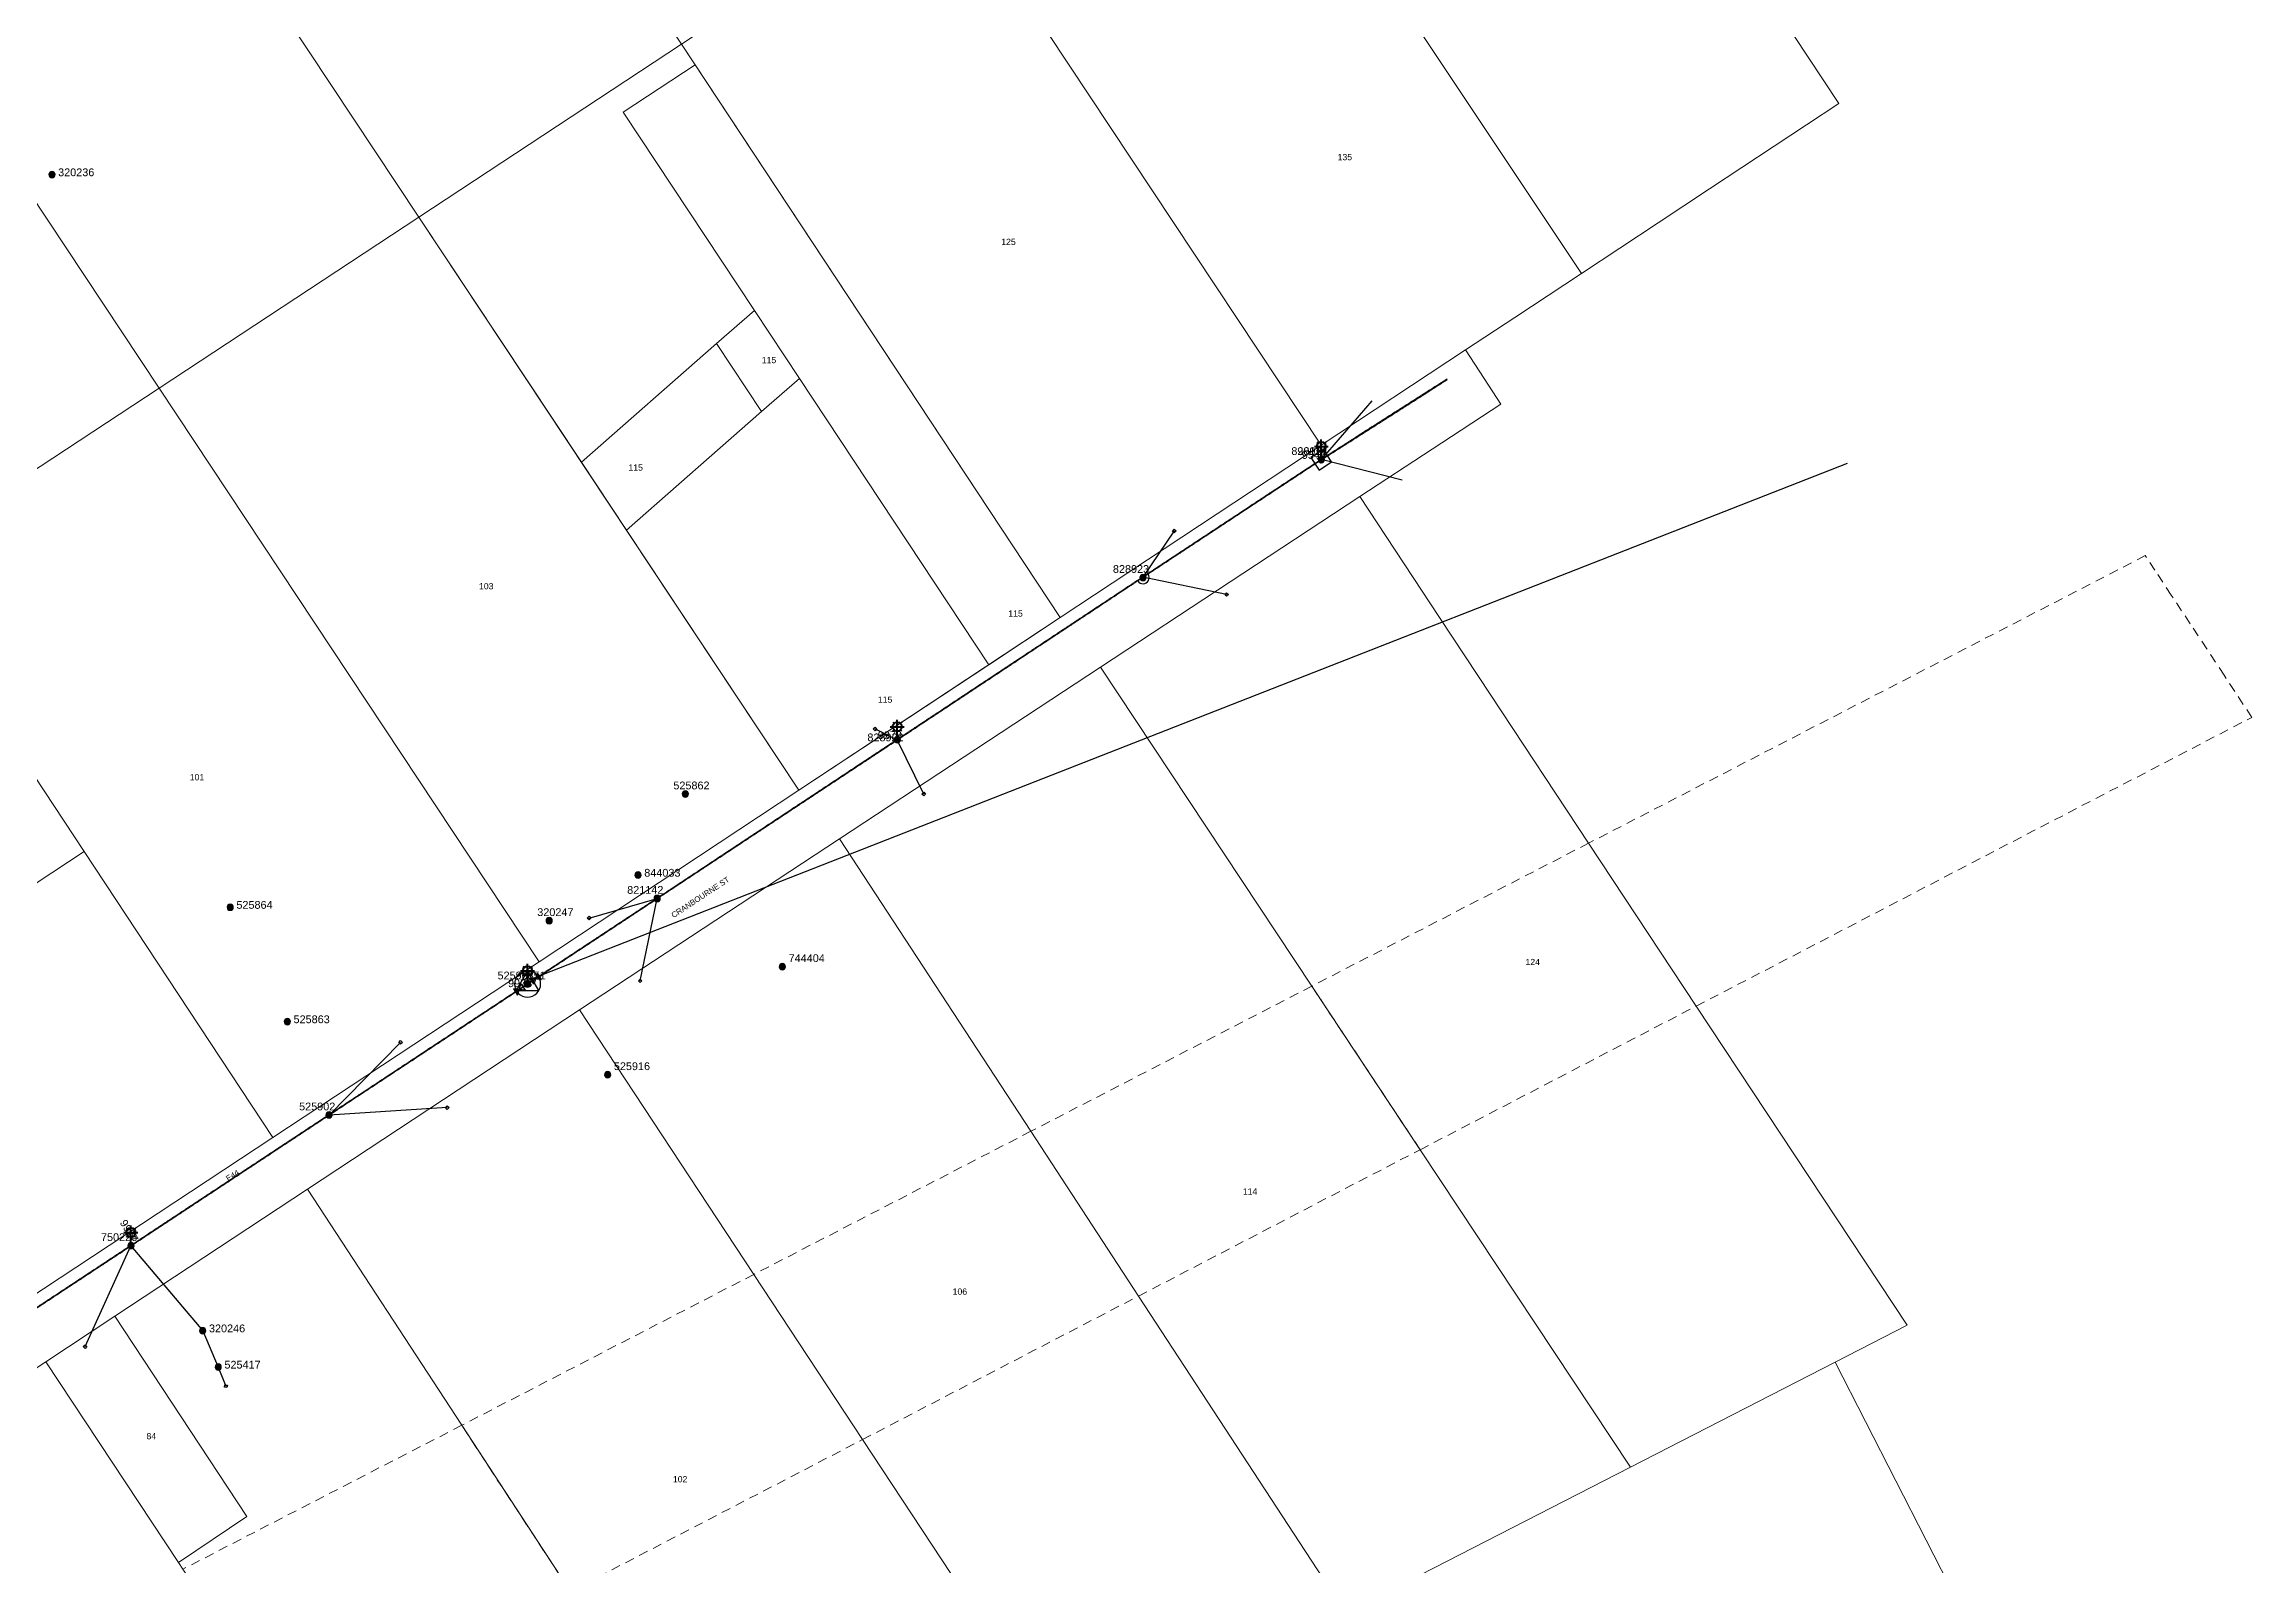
# Model space of a CAD drawing. Header units: metres. Extents: x 302064 to 304096, y 6268242 to 6271990.
# Drawn here: x 303385 to 304096, y 6270792 to 6271282 of the extents above; entities that cross this region are included whole.
import ezdxf
from ezdxf.enums import TextEntityAlignment as Align

# ---------------------------------------------------------------- set-up
doc = ezdxf.new("R2010")
doc.units = ezdxf.units.M
doc.linetypes.add('Cable Exist OH', pattern=[1, 1, 0])
doc.linetypes.add('Dash', pattern=[5, 3, -2])
doc.layers.get('0').update_dxf_attribs({"color": 6})
for name, color, linetype in [('_User_LV_Exist', 7, 'Continuous'), ('Equip_LV_EXT', 7, 'Continuous'), ('Equip_SP_HV_EXT', 7, 'Continuous'), ('Equip_SP_SL_EXT', 7, 'Continuous'), ('Mains_HV_EXT', 1, 'Continuous'), ('Mains_LV_EXT', 5, 'Continuous'), ('Services_SP_EXT', 7, 'Continuous'), ('Sub_SP_TR_HV_LV_EXT', 7, 'Continuous'), ('SupportsOH_SP_TR_HV_LV_SL_EXT', 7, 'Continuous')]:
    doc.layers.add(name, color=color, linetype=linetype)
for name, color, linetype, lineweight in [('Cadastre Easements_SP_EXT', 9, 'Continuous', 5), ('Cadastre Land Parcels_SP_EXT', 7, 'Continuous', 5), ('Cadastre Roads_SP_EXT', 9, 'Continuous', 5)]:
    doc.layers.add(name, color=color, linetype=linetype, lineweight=lineweight)
doc.styles.add('iecARIAL', font='arial.ttf', dxfattribs={"height": 2})
doc.styles.add('POLE_LABEL', font='arial.ttf')
doc.styles.get("Standard").update_dxf_attribs({"font": 'arial.ttf'})

# ---------------------------------------------------------------- blocks, each defined once
blk = doc.blocks.new('SUB_POLE_EXT')
blk.add_wipeout([(0, 4.22), (0.42, 4.2), (0.83, 4.14), (1.21, 4.05), (1.62, 3.9), (1.99, 3.72), (2.35, 3.51), (2.68, 3.26), (2.99, 2.99), (3.28, 2.66), (3.52, 2.34), (3.76, 1.92), (3.9, 1.62), (4.04, 1.23), (4.18, 0.63), (4.22, 0), (4.18, -0.61), (4.06, -1.15), (3.9, -1.62), (3.58, -2.24), (3.22, -2.73), (2.97, -3.01), (2.68, -3.26), (2.36, -3.5), (2, -3.72), (1.64, -3.89), (1.25, -4.03), (0.82, -4.14), (0.42, -4.2), (0, -4.22), (-0.41, -4.2), (-0.8, -4.15), (-1.21, -4.05), (-1.62, -3.9), (-1.99, -3.73), (-2.35, -3.51), (-2.68, -3.26), (-2.96, -3.02), (-3.23, -2.72), (-3.51, -2.35), (-3.71, -2.01), (-3.91, -1.6), (-4.05, -1.21), (-4.16, -0.76), (-4.22, -0.14), (-4.21, 0.39), (-4.14, 0.83), (-4.03, 1.27), (-3.9, 1.63), (-3.71, 2.02), (-3.5, 2.37), (-3.28, 2.67), (-2.99, 2.99), (-2.68, 3.27), (-2.33, 3.52), (-1.98, 3.73), (-1.63, 3.9), (-1.2, 4.05), (-0.78, 4.15), (-0.4, 4.21)])
blk.add_line((2.16, 0.48), (2.16, 0.48, 0))
blk.add_lwpolyline([(-4.22, 0, 1), (4.22, 0, 1)], format="xyb", close=True)
blk.add_lwpolyline([(2.14, 0.52), (0, 4.22), (-3.66, -2.11), (3.66, -2.11)], close=True)
for tag, height, flags, p in [('STREET_CODE', 0.2, 9, (1.5, 0)), ('ASSET_NUM', 2.5, 8, (2, 2)), ('CONSTRUCTED_VOLTAGE', 0.2, 9, (1.5, -0.2)), ('OPERATING_VOLTAGE', 0.2, 9, (1.5, -0.6)), ('OPERATED_BY', 0.2, 9, (1.5, -0.8)), ('ORIENTATION', 0.2, 9, (1.5, -1.2)), ('OWNED_BY', 0.2, 9, (1.5, -1.4)), ('SECONDARY_VOLTAGE', 0.2, 9, (1.5, -1.6)), ('STATE', 0.2, 9, (1.5, -1.8)), ('SUBSTATION_TYPE', 0.2, 9, (1.5, -2)), ('STREETNAME', 0.2, 9, (1.5, -2.8)), ('SUBURB', 0.2, 9, (1.5, -3)), ('Z', 0.2, 1, (1.5, -3.4)), ('NO_PHASES', 0.2, 9, (1.5, -0.4)), ('MAINTAINED_BY', 0.2, 9, (1.5, -1)), ('USAGE', 0.2, 9, (1.5, -2.2)), ('LEGEND', 0.2, 9, (1.5, -2.4)), ('LOCATION', 0.2, 9, (1.5, -2.6)), ('NOTES', 0.2, 9, (1.5, -3.2))]:
    blk.add_attdef(tag, text='', height=height, dxfattribs=dict(flags=flags)).set_placement(p, align=Align.MIDDLE_LEFT)
blk = doc.blocks.new('LV_OH_LINKS_DISTFUSE_EXT')
for p, q in [((0, 0), (0.96, 0)), ((3.84, 0), (4.8, 0))]:
    blk.add_line(p, q)
blk.add_lwpolyline([(3.84, -1.2), (3.84, 1.2), (0.96, -1.2), (0.96, 1.2)], close=True)
at = {"flags": 9}
for tag, p in [('ACTUAL_STATUS', (0, 0)), ('CONSTRUCTED_VOLTAGE', (0, -0.2)), ('OPERATING_VOLTAGE', (0, -0.6)), ('ORIENTATION', (0, -0.8)), ('OWNED_BY', (0, -1)), ('STATE', (0, -1.2)), ('SWITCH_TYPE', (0, -1.4)), ('NO_PHASES', (0, -0.4)), ('USAGE', (0, -1.6)), ('NOTES', (0, -1.8))]:
    blk.add_attdef(tag, text='', height=0.2, dxfattribs=at).set_placement(p, align=Align.MIDDLE_LEFT)
at = {"flags": 1}
blk.add_attdef('Z', (0, 0), '', height=0.2, dxfattribs=at)
blk = doc.blocks.new('SL_LANTERN_EXT')
at = {"lineweight": 40}
for p, q in [((-2.25, 4.22), (2.25, 4.22)), ((-1.46, 5.68), (-1.06, 5.28)), ((-1.46, 2.76), (-1.06, 3.16)), ((0, 1.97), (0, 6.47)), ((0, 0), (0, 2.72)), ((1.46, 5.68), (1.06, 5.28)), ((1.46, 2.76), (1.06, 3.16))]:
    blk.add_line(p, q, dxfattribs=at)
blk.add_circle((0, 4.22), 1.5, dxfattribs=at)
at = {"style": 'iecARIAL', "flags": 8}
blk.add_attdef('ASSET_NUM', (1.5, 1.5), '', height=2.5, dxfattribs=at)
for tag, p, height, flags in [('OPERATING_VOLTAGE', (0.98, -1.65), 0.2, 9), ('ORIENTATION', (0.98, -1.85), 0.2, 9), ('OWNED_BY', (0.98, -2.05), 0.2, 9), ('STATE', (0.98, -2.25), 0.2, 9), ('CONSTRUCTED_VOLTAGE', (0.98, -0.65), 0.2, 9), ('CONTROL_TYPE', (0.98, -0.85), 0.2, 9), ('LANTERN_PURPOSE', (0.98, -1.05), 0.2, 9), ('LANTERN_TYPE', (0.98, -1.25), 0.2, 9), ('NO_PHASES', (0.98, -1.45), 0.2, 9), ('USAGE', (0.98, -2.45), 0.2, 9), ('CEXIST', (0.98, -2.65), 0.2, 9), ('CNEW', (0.98, -2.85), 0.2, 9), ('CNUMBER', (0.98, -3.05), 0.2, 9), ('CREMOVE', (0.98, -3.25), 0.2, 9), ('CREPLACE', (0.98, -3.45), 0.2, 9), ('LKINGHEIGHT', (0.98, -3.65), 0.2, 9), ('LBRACKET', (0.98, -3.85), 0.2, 9), ('LBRACKETVOCAB', (0.98, -4.05), 0.2, 9), ('LCATEGORY', (0.98, -4.25), 0.2, 9), ('LCHARGE1', (0.98, -4.45), 0.2, 9), ('LCHARGE1PERCENT', (0.98, -4.65), 0.2, 9), ('LCHARGE2', (0.98, -4.85), 0.2, 9), ('LCHARGE2PERCENT', (0.98, -5.05), 0.2, 9), ('LCHARGE3', (0.98, -5.25), 0.2, 9), ('LCHARGE3PERCENT', (0.98, -5.45), 0.2, 9), ('LEXIST', (0.98, -5.65), 0.2, 9), ('LLAMP', (0.98, -5.85), 0.2, 9), ('LLAMPVOCAB', (0.98, -6.05), 0.2, 9), ('LMAST', (0.98, -6.25), 0.2, 9), ('LMASTVOCAB', (0.98, -6.45), 0.2, 9), ('LNEW', (0.98, -6.65), 0.2, 9), ('LANTNUMBER', (0.98, -6.85), 0.2, 9), ('LOUTREACH', (0.98, -7.25), 0.2, 9), ('LNUMBER', (2.18, -3.25), 2.5, 8), ('STREETNAME', (0.98, -9.25), 0.2, 9), ('SUBURB', (0.98, -9.45), 0.2, 1), ('LOUTREACHVOCAB', (0.98, -7.45), 0.2, 9), ('LRATECODE', (0.98, -7.65), 0.2, 9), ('LREMOVE', (0.98, -7.85), 0.2, 9), ('LREPLACE', (0.98, -8.05), 0.2, 9), ('LTYPE', (0.98, -8.25), 0.2, 9), ('LTYPEVOCAB', (0.98, -8.45), 0.2, 9), ('LEGEND', (0.98, -8.65), 0.2, 9), ('LOCATION', (0.98, -8.85), 0.2, 9), ('NOTES', (0.98, -9.05), 0.2, 9)]:
    blk.add_attdef(tag, p, '', height=height, dxfattribs=dict(flags=flags))
blk = doc.blocks.new('CCP_EXT')
blk.add_wipeout([(0, 0.57), (0.57, 0), (0, -0.57), (-0.57, 0)])
blk.add_lwpolyline([(-0.57, 0), (0, 0.57), (0.57, 0), (0, -0.57), (-0.57, 0)])
at = {"flags": 1}
blk.add_attdef('Z', (0, 0), '', height=0.2, dxfattribs=at)
at = {"flags": 9}
for tag, p in [('CCP_TYPE', (0, 0)), ('CONSTRUCTED_VOLTAGE', (0, -0.2)), ('OPERATING_VOLTAGE', (0, -0.6)), ('ORIENTATION', (0, -0.8)), ('OWNED_BY', (0, -1)), ('STATE', (0, -1.8)), ('NO_PHASES', (0, -0.4)), ('USAGE', (0, -1.2)), ('LEGEND', (0, -1.4)), ('LIFE_SUPPORT', (0, -1.6)), ('NOTES', (0, -2))]:
    blk.add_attdef(tag, text='', height=0.2, dxfattribs=at).set_placement(p, align=Align.MIDDLE_LEFT)
blk = doc.blocks.new('POLE_EXT')
blk.add_hatch(color=256).paths.add_polyline_path([(-1, 0, 1), (1, 0, 1)])
blk.add_lwpolyline([(-1, 0, 1), (1, 0, 1)], format="xyb", close=True)
for tag, height, flags, p in [('pNumber', 2.5, 8, (-17.84, 2.07)), ('OWNED_BY', 0.2, 9, (1.35, -0.4)), ('SPECIAL_USE', 0.2, 9, (1.35, -0.8)), ('STATE', 0.2, 9, (1.35, -1)), ('cLV', 0.2, 9, (1.35, -1.4)), ('hDepth', 0.2, 9, (1.35, -1.6)), ('hDia', 0.2, 9, (1.35, -1.8)), ('cHV', 0.2, 9, (1.35, -2)), ('cLinedev', 0.2, 9, (1.35, -3.4)), ('pExisting', 0.2, 9, (1.35, -3.8)), ('pFooting', 0.2, 9, (1.35, -4.4)), ('pNew', 0.2, 9, (1.35, -4.6)), ('pRelocate', 0.2, 9, (1.35, -5)), ('pRemove', 0.2, 9, (1.35, -5.2)), ('pReplace', 0.2, 9, (1.35, -5.4)), ('pStay', 0.2, 9, (1.35, -5.6)), ('pType', 0.2, 9, (1.35, -5.8)), ('cspan', 0.2, 9, (1.35, -6)), ('STREETNAME', 0.2, 9, (1.35, -6.2)), ('SUBURB', 0.2, 9, (1.35, -6.4)), ('OPERATED_BY', 0.2, 9, (1.36, -7.01)), ('PARENT', 0.2, 9, (1.35, -0.6)), ('USAGE', 0.2, 9, (1.35, -1.2)), ('LBRACKET', 0.2, 9, (1.35, -2.2)), ('LExisting', 0.2, 9, (1.35, -2.4)), ('LANTNUMBER', 0.2, 9, (1.35, -2.6)), ('LOther', 0.2, 9, (1.35, -2.8)), ('LRemove', 0.2, 9, (1.35, -3)), ('LEGEND', 0.2, 9, (1.35, -3.2)), ('LOCATION', 0.2, 9, (1.35, -3.6)), ('PFNUMBER', 0.2, 9, (1.35, -4)), ('NEWPFNUMBER', 0.2, 9, (1.35, -4.2)), ('NOTES', 0.2, 9, (1.35, -6.6)), ('MAINTAINED_BY', 0.2, 9, (1.36, -6.81))]:
    blk.add_attdef(tag, text='', height=height, dxfattribs=dict(flags=flags)).set_placement(p, align=Align.MIDDLE_LEFT)
at = {"style": 'POLE_LABEL'}
for tag, height, flags, p in [('STRUCTURE_PLANT_NUMBER', 0.2, 9, (1.35, 0.03)), ('ASSET_NUM', 2.5, 8, (2, 2)), ('STREET_CODE', 0.2, 9, (1.35, -0.2))]:
    blk.add_attdef(tag, text='', height=height, dxfattribs=dict(at, flags=flags)).set_placement(p, align=Align.MIDDLE_LEFT)
at = {"flags": 1}
blk.add_attdef('Z', (1.35, -7.33), '', height=0.2, dxfattribs=at)
blk = doc.blocks.new('HV_LOAD_BREAK_EXT')
blk.add_lwpolyline([(-2.4, -2.4), (2.4, -2.4), (2.4, 2.4), (-2.4, 2.4)], close=True)
at = {"insert": (-1.1, 0.99), "char_height": 2, "width": 2.9628, "attachment_point": 1}
blk.add_mtext('{\\Fisocp|c0;LB}', dxfattribs=at)
for tag, height, flags, p in [('STREET_CODE', 0.2, 9, (1.5, 0)), ('ASSET_NUM', 2.5, 8, (2, 2)), ('ACTUAL_STATUS', 0.2, 9, (1.5, -0.2)), ('CONSTRUCTED_VOLTAGE', 0.2, 9, (1.5, -0.4)), ('OPERATING_VOLTAGE', 0.2, 9, (1.5, -0.8)), ('ORIENTATION', 0.2, 9, (1.5, -1)), ('OWNED_BY', 0.2, 9, (1.5, -1.2)), ('OPERATED_BY', 0.2, 9, (1.5, -1.4)), ('STATE', 0.2, 9, (1.5, -1.8)), ('SWITCH_TYPE', 0.2, 9, (1.5, -2)), ('STREETNAME', 0.2, 9, (1.5, -2.8)), ('SUBURB', 0.2, 9, (1.5, -3)), ('Z', 0.2, 1, (1.5, -3.6)), ('NO_PHASES', 0.2, 9, (1.5, -0.6)), ('MAINTAINED_BY', 0.2, 9, (1.5, -1.6)), ('USAGE', 0.2, 9, (1.5, -2.2)), ('LEGEND', 0.2, 9, (1.5, -2.4)), ('LOCATION', 0.2, 9, (1.5, -2.6)), ('NOTES', 0.2, 9, (1.5, -3.2)), ('LABEL_ALIGNMENT', 0.2, 9, (1.5, -3.4))]:
    blk.add_attdef(tag, text='', height=height, dxfattribs=dict(flags=flags)).set_placement(p, align=Align.MIDDLE_LEFT)

msp = doc.modelspace()

# ---------------------------------------------------------------- linework, layer by layer
at = {"layer": '_User_LV_Exist', "linetype": 'Cable Exist OH'}
for points in [[(303836.5385, 6271174.5065), (303796.0352, 6271148.6444)], [(303738.5497, 6271110.7356), (303659.4234, 6271058.3499)], [(303412.694, 6270895.387), (303476.5, 6270937.511)]]:
    msp.add_lwpolyline(points, dxfattribs=at)
at = {"layer": 'Cadastre Easements_SP_EXT', "linetype": 'Dash'}
for points in [[(303916.776, 6270972.553), (304095.693, 6271065.5801), (304086.769, 6271079.142), (304081.194, 6271087.643), (304075.846, 6271095.7499), (304069.764, 6271104.9449), (304064.4989, 6271112.941), (304061.3901, 6271117.6681), (303882.111, 6271025.041), (303792.9661, 6270978.982), (303827.8561, 6270926.3181), (303916.776, 6270972.553)], [(303554.204, 6270784.0221), (303519.2319, 6270837.5399), (303429.4109, 6270791.192), (303429.863, 6270790.5101), (303463.7699, 6270739.3571), (303554.204, 6270784.0221)]]:
    msp.add_lwpolyline(points, close=True, dxfattribs=at)
at = {"layer": 'Cadastre Land Parcels_SP_EXT', "linetype": 'Continuous'}
for points in [[(303590.013, 6271282.435), (303469.781, 6271464.564), (303385.031, 6271408.289), (303505.398, 6271226.715), (303590.013, 6271282.435)], [(303904.526, 6271224.899), (303921.083, 6271235.835), (303962.724, 6271263.339), (303840.806, 6271447.585), (303757.267, 6271392.574), (303879.767, 6271208.547), (303904.526, 6271224.899)], [(303505.398, 6271226.715), (303385.031, 6271408.289), (303301.62, 6271352.849), (303421.73, 6271171.618), (303505.398, 6271226.715)], [(303842.473, 6271183.931), (303858.304, 6271194.379), (303879.767, 6271208.547), (303757.267, 6271392.574), (303673.83, 6271337.629), (303796.018, 6271153.269), (303842.473, 6271183.931)], [(303421.73, 6271171.618), (303301.62, 6271352.849), (303214.963, 6271298.922), (303272.516, 6271211.95), (303308.791, 6271156.973), (303336.271, 6271115.343), (303421.73, 6271171.618)], [(303796.018, 6271153.269), (303673.83, 6271337.629), (303590.013, 6271282.435), (303711.962, 6271097.704), (303796.018, 6271153.269)], [(303601.2598, 6271185.9595), (303613.4643, 6271196.6754), (303571.2379, 6271260.5048), (303594.4007, 6271275.7878), (303590.013, 6271282.4347), (303505.3979, 6271226.7148), (303557.7413, 6271147.7555), (303601.2598, 6271185.9595)], [(303711.9617, 6271097.7042), (303594.4007, 6271275.7878), (303571.2379, 6271260.5048), (303613.4643, 6271196.6754), (303627.946, 6271174.7834), (303688.9827, 6271082.5158), (303711.9617, 6271097.7042)], [(303627.946, 6271174.7834), (303613.4643, 6271196.6754), (303601.2598, 6271185.9595), (303615.7421, 6271164.0694), (303627.946, 6271174.7834)], [(303615.7421, 6271164.0694), (303601.2598, 6271185.9595), (303557.7413, 6271147.7555), (303572.2452, 6271125.8768), (303615.7421, 6271164.0694)], [(303688.9827, 6271082.5158), (303627.946, 6271174.7834), (303615.7421, 6271164.0694), (303572.2452, 6271125.8768), (303627.799, 6271042.0741), (303688.9827, 6271082.5158)], [(303961.56, 6270857.9), (303984.661, 6270869.768), (303916.776, 6270972.553), (303882.111, 6271025.041), (303850.609, 6271072.735), (303834.128, 6271097.72), (303808.452, 6271136.668), (303724.893, 6271081.733), (303792.966, 6270978.982), (303827.856, 6270926.318), (303895.621, 6270824.029), (303961.56, 6270857.9)], [(303397.629, 6271022.359), (303336.271, 6271115.343), (303170.669, 6271005.366), (303181.722, 6270989.059), (303232.822, 6270913.667), (303397.629, 6271022.359)], [(303811.005, 6270780.664), (303895.621, 6270824.029), (303827.856, 6270926.318), (303792.966, 6270978.982), (303724.893, 6271081.733), (303640.846, 6271026.484), (303702.487, 6270932.231), (303737.185, 6270879.172), (303803.979, 6270777.035), (303811.005, 6270780.664)], [(303803.979, 6270777.035), (303737.185, 6270879.172), (303702.487, 6270932.231), (303640.846, 6271026.484), (303557.167, 6270971.372), (303613.292, 6270886.143), (303648.313, 6270832.96), (303715.143, 6270731.471), (303803.979, 6270777.035)], [(303294.772, 6270822.308), (303458.349, 6270930.203), (303397.629, 6271022.359), (303232.822, 6270913.667), (303294.772, 6270822.308)], [(303715.143, 6270731.471), (303648.313, 6270832.96), (303613.292, 6270886.143), (303557.167, 6270971.372), (303469.497, 6270913.649), (303519.232, 6270837.54), (303554.204, 6270784.022), (303587.837, 6270732.551), (303620.263, 6270682.879), (303715.143, 6270731.471)], [(303565.914, 6270651.743), (303572.727, 6270655.938), (303545.064, 6270704.342), (303587.837, 6270732.551), (303554.204, 6270784.022), (303519.232, 6270837.54), (303469.497, 6270913.649), (303407.537, 6270872.7), (303450.001, 6270808.137), (303428, 6270793.32), (303429.411, 6270791.192), (303429.863, 6270790.51), (303463.77, 6270739.357), (303522.437, 6270650.851), (303534.616, 6270632.477), (303565.914, 6270651.743)], [(303407.537, 6270872.7), (303385.277, 6270858.028), (303428, 6270793.32), (303450.001, 6270808.137), (303407.537, 6270872.7)], [(303522.829, 6270626.016), (303534.616, 6270632.477), (303522.437, 6270650.851), (303463.77, 6270739.357), (303429.863, 6270790.51), (303429.411, 6270791.192), (303428, 6270793.32), (303385.277, 6270858.028), (303346.031, 6270832.084), (303387.492, 6270769.56), (303421.396, 6270718.428), (303466.963, 6270649.711), (303493.73, 6270609.344), (303522.829, 6270626.016)], [(304010.386, 6270762.295), (303961.56, 6270857.9), (303895.621, 6270824.029), (303811.005, 6270780.664), (303849.391, 6270702.558), (303758.383, 6270655.696), (303638.3, 6270593.86), (303647.849, 6270575.842), (303804.97, 6270656.652), (304010.386, 6270762.295)]]:
    msp.add_lwpolyline(points, close=True, dxfattribs=at)
at = {"layer": 'Mains_HV_EXT', "linetype": 'Cable Exist OH'}
msp.add_lwpolyline([(303796.0133, 6271148.567), (303836.5927, 6271174.4191)], dxfattribs=at)
at = {"layer": 'Mains_HV_EXT', "linetype": 'Continuous'}
msp.add_lwpolyline([(303736.9096, 6271109.5099, 1.00639263), (303740.2215, 6271111.6883)], format="xyb", dxfattribs=at)
at = {"layer": 'Mains_LV_EXT', "linetype": 'Cable Exist OH'}
for points in [[(303836.5385, 6271174.5065), (303796.0352, 6271148.6444)], [(303738.5497, 6271110.7356), (303659.4234, 6271058.3499)], [(303412.694, 6270895.387), (303476.5, 6270937.511)]]:
    msp.add_lwpolyline(points, dxfattribs=at)
at = {"layer": 'Services_SP_EXT'}
for points in [[(303812.3394, 6271167.5141), (303796.035, 6271148.6444)], [(303822.0395, 6271142.0134), (303796.0352, 6271148.5951)]]:
    msp.add_lwpolyline(points, dxfattribs=at)

# ---------------------------------------------------------------- block references
at = {"layer": 'Equip_SP_HV_EXT'}
ref = msp.add_blockref('HV_LOAD_BREAK_EXT', (303796.0124, 6271148.5663), dxfattribs=dict(at, rotation=123.3102279969928))
ref.add_attrib('ASSET_NUM', '90111', dxfattribs={"layer": '0', "height": 2.5}).set_placement((303798.0124, 6271149.3163), align=Align.BOTTOM_RIGHT)
at = {"layer": 'Equip_SP_SL_EXT'}
ref = msp.add_blockref('SL_LANTERN_EXT', (303796.0351, 6271148.5952), dxfattribs=at)
ref.add_attrib('ASSET_NUM', '9547', dxfattribs={"layer": '0', "height": 2.5, "rotation": 359.9961436, "style": 'iecARIAL'}).set_placement((303797.5351, 6271150.0952), align=Align.MIDDLE_RIGHT)
ref = msp.add_blockref('SL_LANTERN_EXT', (303659.4869, 6271058.3581), dxfattribs=at)
ref.add_attrib('ASSET_NUM', '9979', dxfattribs={"layer": '0', "height": 2.5, "rotation": 0.204539, "style": 'iecARIAL'}).set_placement((303660.9869, 6271059.8581), align=Align.MIDDLE_RIGHT)
ref = msp.add_blockref('SL_LANTERN_EXT', (303412.694, 6270895.387), dxfattribs=at)
ref.add_attrib('ASSET_NUM', '9977', dxfattribs={"layer": '0', "height": 2.5, "rotation": 302.2476642, "style": 'iecARIAL'}).set_placement((303414.194, 6270896.887), align=Align.MIDDLE_RIGHT)
at = {"layer": 'Sub_SP_TR_HV_LV_EXT'}
ref = msp.add_blockref('SUB_POLE_EXT', (303540.402, 6270979.684), dxfattribs=at)
ref.add_attrib('ASSET_NUM', '9851', dxfattribs={"layer": '0', "height": 2.5}).set_placement((303542.402, 6270980.434), align=Align.BOTTOM_CENTER)
at = {"layer": 'SupportsOH_SP_TR_HV_LV_SL_EXT'}
ref = msp.add_blockref('POLE_EXT', (303387.244, 6271240.397), dxfattribs=at)
ref.add_attrib('ASSET_NUM', '320236', dxfattribs={"layer": '0', "height": 2.5, "style": 'POLE_LABEL'}).set_placement((303389.244, 6271241.147), align=Align.MIDDLE_LEFT)
ref = msp.add_blockref('POLE_EXT', (303796.0352, 6271148.5951), dxfattribs=at)
ref.add_attrib('ASSET_NUM', '828924', dxfattribs={"layer": '0', "height": 2.5, "style": 'POLE_LABEL'}).set_placement((303798.0352, 6271149.3451), align=Align.BOTTOM_RIGHT)
ref = msp.add_blockref('POLE_EXT', (303738.5781, 6271110.6122), dxfattribs=at)
ref.add_attrib('ASSET_NUM', '828923', dxfattribs={"layer": '0', "height": 2.5, "rotation": 359.9816444, "style": 'POLE_LABEL'}).set_placement((303740.5781, 6271111.3622), align=Align.BOTTOM_RIGHT)
ref = msp.add_blockref('POLE_EXT', (303591.191, 6271040.892), dxfattribs=at)
ref.add_attrib('ASSET_NUM', '525862', dxfattribs={"layer": '0', "height": 2.5, "style": 'POLE_LABEL'}).set_placement((303593.191, 6271041.642), align=Align.BOTTOM_CENTER)
ref = msp.add_blockref('POLE_EXT', (303575.995, 6271014.766), dxfattribs=at)
ref.add_attrib('ASSET_NUM', '844033', dxfattribs={"layer": '0', "height": 2.5, "style": 'POLE_LABEL'}).set_placement((303577.995, 6271015.516), align=Align.MIDDLE_LEFT)
ref = msp.add_blockref('POLE_EXT', (303582.1477, 6271007.2355), dxfattribs=at)
ref.add_attrib('ASSET_NUM', '821142', dxfattribs={"layer": '0', "height": 2.5, "rotation": 0.022958, "style": 'POLE_LABEL'}).set_placement((303584.1477, 6271007.9855), align=Align.BOTTOM_RIGHT)
ref = msp.add_blockref('POLE_EXT', (303444.655, 6271004.418), dxfattribs=at)
ref.add_attrib('ASSET_NUM', '525864', dxfattribs={"layer": '0', "height": 2.5, "style": 'POLE_LABEL'}).set_placement((303446.655, 6271005.168), align=Align.MIDDLE_LEFT)
ref = msp.add_blockref('POLE_EXT', (303547.37, 6271000.085), dxfattribs=at)
ref.add_attrib('ASSET_NUM', '320247', dxfattribs={"layer": '0', "height": 2.5, "style": 'POLE_LABEL'}).set_placement((303549.37, 6271000.835), align=Align.BOTTOM_CENTER)
ref = msp.add_blockref('POLE_EXT', (303622.489, 6270985.262), dxfattribs=at)
ref.add_attrib('ASSET_NUM', '744404', dxfattribs={"layer": '0', "height": 2.5, "rotation": 359.9870079, "style": 'POLE_LABEL'}).set_placement((303624.489, 6270986.012), align=Align.BOTTOM_LEFT)
ref = msp.add_blockref('POLE_EXT', (303463.055, 6270967.566), dxfattribs=at)
ref.add_attrib('ASSET_NUM', '525863', dxfattribs={"layer": '0', "height": 2.5, "style": 'POLE_LABEL'}).set_placement((303465.055, 6270968.316), align=Align.MIDDLE_LEFT)
ref = msp.add_blockref('POLE_EXT', (303566.208, 6270950.454), dxfattribs=at)
ref.add_attrib('ASSET_NUM', '525916', dxfattribs={"layer": '0', "height": 2.5, "rotation": 0.000765, "style": 'POLE_LABEL'}).set_placement((303568.208, 6270951.204), align=Align.BOTTOM_LEFT)
ref = msp.add_blockref('POLE_EXT', (303476.501, 6270937.486), dxfattribs=at)
ref.add_attrib('ASSET_NUM', '525902', dxfattribs={"layer": '0', "height": 2.5, "rotation": 0.0458998, "style": 'POLE_LABEL'}).set_placement((303478.501, 6270938.236), align=Align.BOTTOM_RIGHT)
ref = msp.add_blockref('POLE_EXT', (303412.694, 6270895.387), dxfattribs=at)
ref.add_attrib('ASSET_NUM', '750226', dxfattribs={"layer": '0', "height": 2.5, "rotation": 359.9984707, "style": 'POLE_LABEL'}).set_placement((303414.694, 6270896.137), align=Align.BOTTOM_RIGHT)
ref = msp.add_blockref('POLE_EXT', (303435.8175, 6270868.0026), dxfattribs=at)
ref.add_attrib('ASSET_NUM', '320246', dxfattribs={"layer": '0', "height": 2.5, "style": 'POLE_LABEL'}).set_placement((303437.8175, 6270868.7526), align=Align.MIDDLE_LEFT)
ref = msp.add_blockref('POLE_EXT', (303440.801, 6270856.306), dxfattribs=at)
ref.add_attrib('ASSET_NUM', '525417', dxfattribs={"layer": '0', "height": 2.5, "style": 'POLE_LABEL'}).set_placement((303442.801, 6270857.056), align=Align.MIDDLE_LEFT)

# ---------------------------------------------------------------- texts
at = {"layer": 'Cadastre Land Parcels_SP_EXT'}
for s, p in [('135', (303801.2765, 6271245.0548)), ('125', (303692.9557, 6271217.7592)), ('115', (303615.8425, 6271179.6649)), ('115', (303572.905, 6271145.0571)), ('103', (303524.774, 6271106.8205)), ('115', (303695.2314, 6271098.0409)), ('115', (303653.2214, 6271070.2925)), ('101', (303431.6296, 6271045.2796)), ('124', (303861.7848, 6270985.7679)), ('114', (303770.7597, 6270911.8498)), ('106', (303677.3015, 6270879.6085)), ('84', (303417.7038, 6270833.0462)), ('102', (303587.2165, 6270819.1764))]:
    msp.add_text(s, height=2, dxfattribs=at).set_placement(p)
at = {"layer": 'Cadastre Roads_SP_EXT'}
msp.add_text('CRANBOURNE ST', height=1.8, rotation=33.400597, dxfattribs=at).set_placement((303587.4425, 6271000.8847))
at = {"layer": 'Mains_LV_EXT'}
msp.add_text('E44', height=1.8, rotation=32.323605, dxfattribs=at).set_placement((303444.016, 6270916.066))

# ---------------------------------------------------------------- next in the draw order: linework, layer by layer
at = {"layer": 'Cadastre Land Parcels_SP_EXT', "linetype": 'Continuous'}
for points in [[(303544.169, 6270986.875), (303627.799, 6271042.074), (303505.398, 6271226.715), (303421.73, 6271171.618), (303544.169, 6270986.875)], [(303544.169, 6270986.875), (303421.73, 6271171.618), (303336.271, 6271115.343), (303397.629, 6271022.359), (303458.349, 6270930.203), (303544.169, 6270986.875)]]:
    msp.add_lwpolyline(points, close=True, dxfattribs=at)

# ---------------------------------------------------------------- next in the draw order: block references
at = {"layer": 'Equip_LV_EXT'}
for p, rotation in [((303539.7344, 6270979.2432), 213.7942177772518), ((303541.0388, 6270980.1045), 32.05601469956424)]:
    msp.add_blockref('LV_OH_LINKS_DISTFUSE_EXT', p, dxfattribs=dict(at, rotation=rotation))
at = {"layer": 'Equip_SP_SL_EXT'}
ref = msp.add_blockref('SL_LANTERN_EXT', (303540.402, 6270979.684), dxfattribs=at)
ref.add_attrib('ASSET_NUM', '9978', dxfattribs={"layer": '0', "height": 2.5, "rotation": 359.9997417, "style": 'iecARIAL'}).set_placement((303541.902, 6270981.184), align=Align.TOP_RIGHT)
at = {"layer": 'Services_SP_EXT'}
for p in [(303748.6944, 6271125.6205), (303765.5356, 6271105.1337), (303652.3193, 6271061.8304), (303667.9808, 6271040.8736), (303576.685, 6270980.7164), (303397.9262, 6270862.8887)]:
    msp.add_blockref('CCP_EXT', p, dxfattribs=at)
at = {"layer": 'Services_SP_EXT', "rotation": 123.9021986565646}
msp.add_blockref('CCP_EXT', (303443.2783, 6270850.1383), dxfattribs=at)
at = {"layer": 'SupportsOH_SP_TR_HV_LV_SL_EXT'}
ref = msp.add_blockref('POLE_EXT', (303540.402, 6270979.684), dxfattribs=at)
ref.add_attrib('ASSET_NUM', '525903', dxfattribs={"layer": '0', "height": 2.5, "rotation": 0.0045805, "style": 'POLE_LABEL'}).set_placement((303542.402, 6270980.434), align=Align.BOTTOM_RIGHT)

# ---------------------------------------------------------------- next in the draw order: block references
at = {"layer": 'Services_SP_EXT'}
for p in [(303748.6944, 6271125.6205), (303765.5356, 6271105.1337), (303652.3193, 6271061.8304), (303667.9808, 6271040.8736), (303560.2218, 6271000.9354), (303576.685, 6270980.7164), (303499.5292, 6270960.8749), (303514.5597, 6270939.8509), (303397.9262, 6270862.8887)]:
    msp.add_blockref('CCP_EXT', p, dxfattribs=at)
at = {"layer": 'Services_SP_EXT', "rotation": 123.9021986565646}
msp.add_blockref('CCP_EXT', (303443.2783, 6270850.1383), dxfattribs=at)

# ---------------------------------------------------------------- next in the draw order: linework, layer by layer
at = {"layer": '_User_LV_Exist', "linetype": 'Cable Exist OH'}
for points in [[(303796.0352, 6271148.6444), (303738.5497, 6271110.7356)], [(303659.4234, 6271058.3499), (303582.1475, 6271007.2357)], [(303348.495, 6270853.042), (303412.694, 6270895.387)]]:
    msp.add_lwpolyline(points, dxfattribs=at)
at = {"layer": 'Cadastre Easements_SP_EXT', "linetype": 'Dash'}
msp.add_lwpolyline([(303648.313, 6270832.96), (303737.1851, 6270879.172), (303827.8561, 6270926.3181), (303792.9661, 6270978.982), (303702.487, 6270932.2311), (303613.292, 6270886.143), (303519.2319, 6270837.5399), (303554.204, 6270784.0221), (303648.313, 6270832.96)], close=True, dxfattribs=at)
at = {"layer": 'Mains_HV_EXT', "linetype": 'Cable Exist OH'}
msp.add_lwpolyline([(303738.5939, 6271110.755), (303795.9914, 6271148.5904)], dxfattribs=at)
at = {"layer": 'Mains_LV_EXT', "linetype": 'Cable Exist OH'}
for points in [[(303796.0352, 6271148.6444), (303738.5497, 6271110.7356)], [(303659.4234, 6271058.3499), (303582.1475, 6271007.2357)], [(303348.495, 6270853.042), (303412.694, 6270895.387)]]:
    msp.add_lwpolyline(points, dxfattribs=at)
at = {"layer": 'Services_SP_EXT'}
for points in [[(303748.6943, 6271125.6205), (303738.5497, 6271110.7356)], [(303765.5356, 6271105.1337), (303738.5497, 6271110.7356)], [(303652.3194, 6271061.8305), (303659.4234, 6271058.3498)], [(303667.9808, 6271040.8736), (303659.4234, 6271058.3498)], [(303576.6849, 6270980.7164), (303582.1476, 6271007.2356)], [(303397.9263, 6270862.8886), (303412.694, 6270895.387)], [(303412.694, 6270895.387), (303435.8176, 6270868.0026), (303440.801, 6270856.306), (303443.2783, 6270850.1383)]]:
    msp.add_lwpolyline(points, dxfattribs=at)

# ---------------------------------------------------------------- next in the draw order: block references
for p in [(303560.2218, 6271000.9354), (303499.5292, 6270960.8749), (303514.5597, 6270939.8509)]:
    msp.add_blockref('CCP_EXT', p, dxfattribs=at)
at = {"layer": 'SupportsOH_SP_TR_HV_LV_SL_EXT'}
ref = msp.add_blockref('POLE_EXT', (303659.5036, 6271058.3685), dxfattribs=at)
ref.add_attrib('ASSET_NUM', '828922', dxfattribs={"layer": '0', "height": 2.5, "style": 'POLE_LABEL'}).set_placement((303661.5036, 6271059.1185), align=Align.MIDDLE_RIGHT)

# ---------------------------------------------------------------- next in the draw order: linework, layer by layer
at = {"layer": '_User_LV_Exist', "linetype": 'Cable Exist OH'}
for points in [[(303582.1475, 6271007.2357), (303540.402, 6270979.6841)], [(303476.5, 6270937.511), (303540.402, 6270979.684)]]:
    msp.add_lwpolyline(points, dxfattribs=at)
at = {"layer": 'Cadastre Roads_SP_EXT', "linetype": 'Continuous'}
msp.add_lwpolyline([(303853.791, 6271166.469), (303848.45, 6271174.71), (303842.473, 6271183.931), (303796.018, 6271153.269), (303711.962, 6271097.704), (303627.799, 6271042.074), (303544.169, 6270986.875), (303458.349, 6270930.203), (303294.772, 6270822.308), (303298.107, 6270812.734), (303301.583, 6270802.756), (303346.031, 6270832.084), (303385.277, 6270858.028), (303407.537, 6270872.7), (303469.497, 6270913.649), (303557.167, 6270971.372), (303640.846, 6271026.484), (303724.893, 6271081.733), (303808.452, 6271136.668), (303831.678, 6271151.943), (303853.791, 6271166.469)], close=True, dxfattribs=at)
at = {"layer": 'Mains_HV_EXT', "linetype": 'Cable Exist OH'}
for points in [[(303540.4242, 6270979.6962), (303582.1477, 6271007.2355), (303659.5036, 6271058.3686), (303738.4194, 6271110.644)], [(303540.402, 6270979.684), (303348.495, 6270853.042)]]:
    msp.add_lwpolyline(points, dxfattribs=at)
at = {"layer": 'Mains_LV_EXT', "linetype": 'Cable Exist OH'}
for points in [[(303582.1475, 6271007.2357), (303540.402, 6270979.6841)], [(303476.5, 6270937.511), (303540.402, 6270979.684)]]:
    msp.add_lwpolyline(points, dxfattribs=at)
at = {"layer": 'Services_SP_EXT'}
for points in [[(303965.3505, 6271147.3587), (303539.9953, 6270980.5976)], [(303560.2219, 6271000.9354), (303582.1476, 6271007.2356)], [(303499.5292, 6270960.8749), (303476.501, 6270937.486)], [(303514.5597, 6270939.8509), (303476.501, 6270937.486)]]:
    msp.add_lwpolyline(points, dxfattribs=at)

doc.saveas('drawing.dxf')
